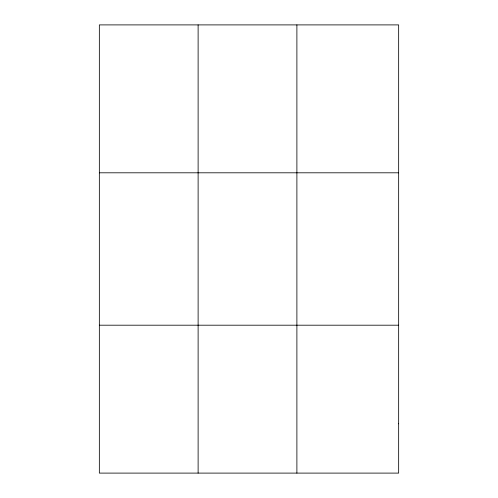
<?xml version="1.0" encoding="UTF-8"?>
<svg xmlns="http://www.w3.org/2000/svg" width="498" height="498" viewBox="0 0 498 498"><rect width="100%" height="100%" fill="white"/><g stroke="black" fill="none" stroke-linecap="round" stroke-linejoin="round"><path stroke-width="0.75" d="M198.117 473.1L198.117 24.9M296.889 473.1L296.889 24.9M99.345 172.806L398.655 172.806M99.345 325.194L398.655 325.194M398.655 423.798L398.655 473.1L99.345 473.1L99.345 24.9L398.655 24.9L398.655 423.798"/></g></svg>
